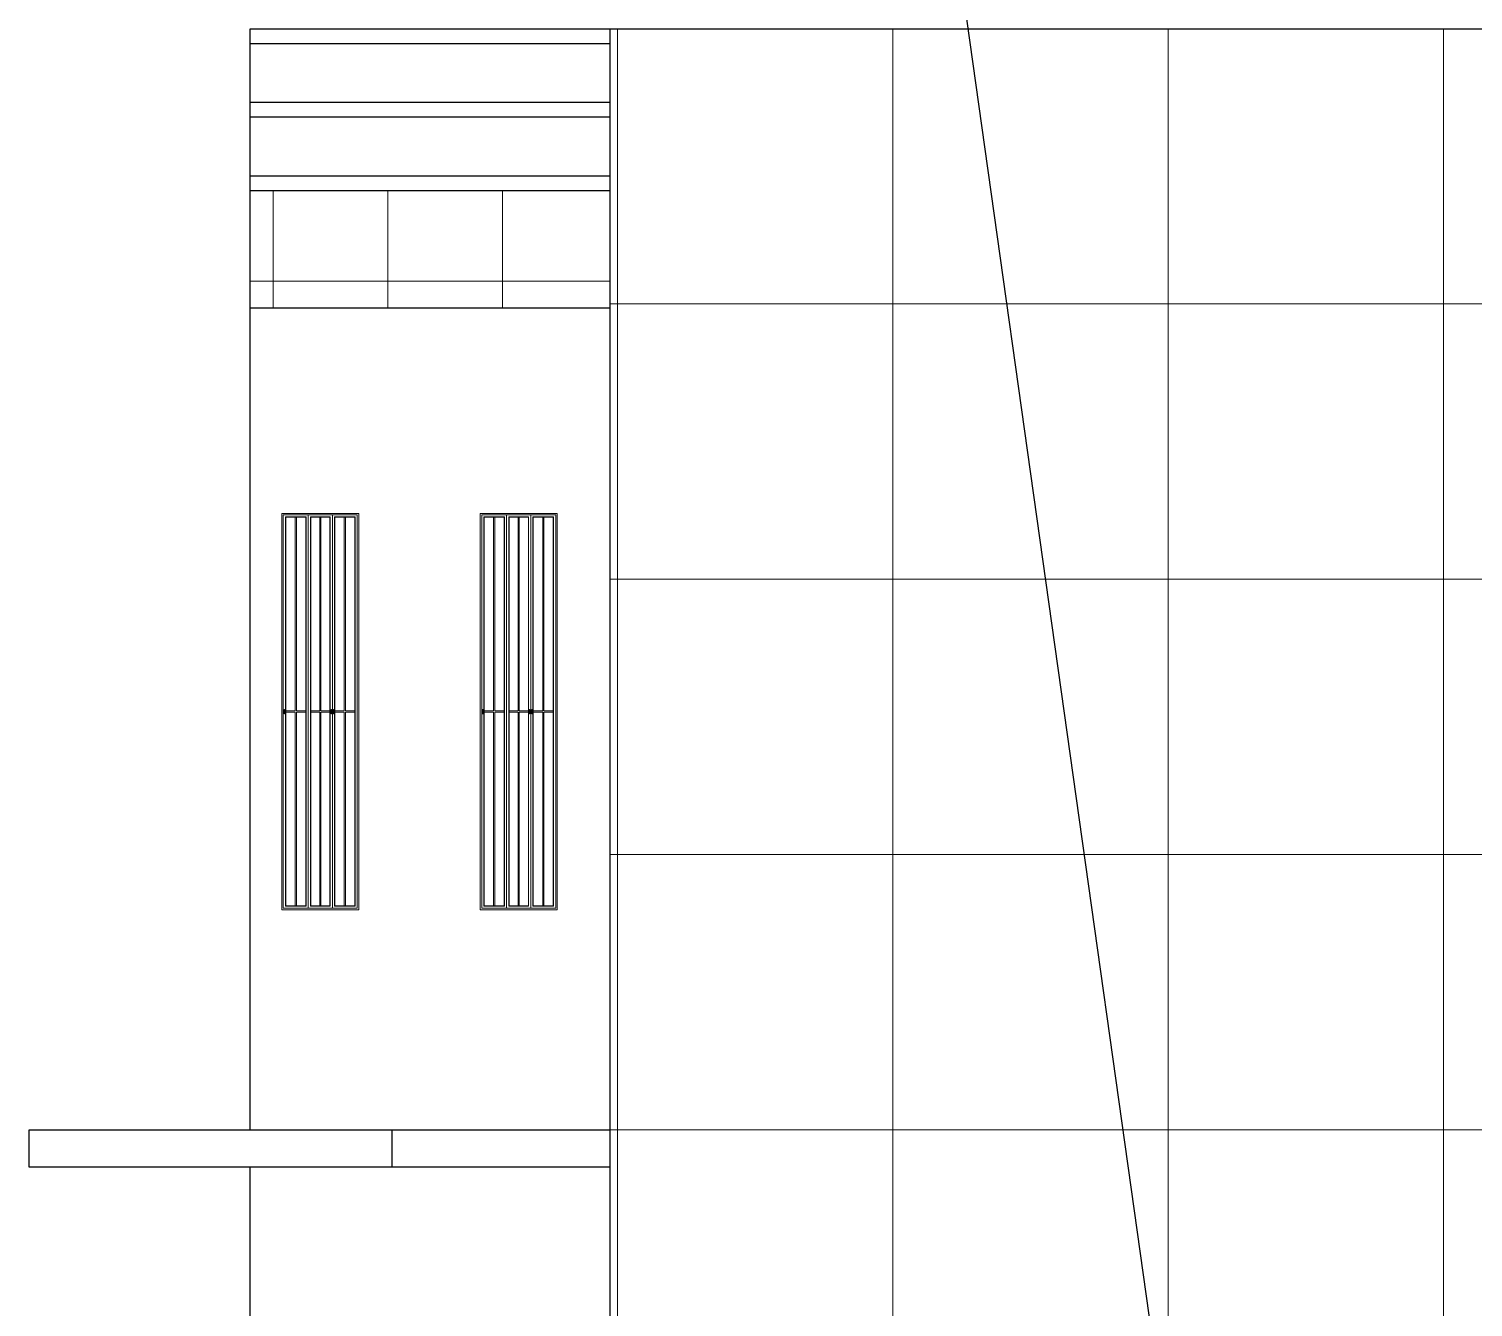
# Model space of a CAD drawing. Header units: inches. Extents: x -5000150 to -4996975, y -3262045 to -3259800.
# Drawn here: x -4998439.2 to -4998242.5, y -3260938 to -3260763.9 of the extents above; entities that cross this region are included whole.
import ezdxf

# ---------------------------------------------------------------- set-up
doc = ezdxf.new("R2010")
doc.units = ezdxf.units.IN
doc.header["$LTSCALE"] = 2
doc.header["$MEASUREMENT"] = 0
doc.linetypes.add('ACAD_ISO02W100', pattern=[15, 12, -3])
doc.layers.get('0').update_dxf_attribs({"linetype": 'CONTINUOUS'})
doc.layers.add('HATCH', color=60, linetype='ACAD_ISO02W100', lineweight=13)
doc.layers.add('window', color=4, linetype='CONTINUOUS', lineweight=13)

msp = doc.modelspace()

# ---------------------------------------------------------------- hatches: boundary and pattern name
at = {"layer": 'HATCH', "transparency": 33554661}
h = msp.add_hatch(dxfattribs=at)
h.set_pattern_fill('ANSI37', color=256, scale=300, angle=45)
h.set_pattern_definition([(90, (6203.46, 1998.61), (-37.5, 0), []), (180, (6203.46, 1998.61), (-4e-15, -37.5), [])])
h.paths.add_polyline_path([(-4998360.01, -3261137.91), (-4998075.77, -3261137.91), (-4998075.77, -3260806.91), (-4998045.77, -3260806.91), (-4998045.77, -3260801.91), (-4998075.77, -3260801.91), (-4998075.77, -3260763.91), (-4998360.01, -3260763.91), (-4998360.01, -3260801.91)])
h = msp.add_hatch(dxfattribs=at)
h.set_pattern_fill('ANSI37', color=256, scale=125, angle=45)
h.set_pattern_definition([(90, (6203.46, 1998.609), (-15.625, 0), []), (180, (6203.46, 1998.609), (-9e-16, -15.625), [])])
h.paths.add_polyline_path([(-4998409.02, -3260785.91), (-4998409.02, -3260801.91), (-4998360.01, -3260801.91), (-4998360.01, -3260785.91)])

# ---------------------------------------------------------------- linework, layer by layer
at = {"ltscale": 0.5}
for p, q in [((-4998409.02, -3260763.91), (-4998075.77, -3260763.91)), ((-4998409.02, -3260801.91), (-4998409.02, -3260763.91)), ((-4998360.01, -3260801.91), (-4998360.01, -3260763.91)), ((-4998409.02, -3260765.91), (-4998360.01, -3260765.91)), ((-4998409.02, -3260773.91), (-4998360.01, -3260773.91)), ((-4998409.02, -3260775.91), (-4998360.01, -3260775.91)), ((-4998409.02, -3260783.91), (-4998360.01, -3260783.91)), ((-4998409.02, -3260785.91), (-4998360.01, -3260785.91)), ((-4998409.02, -3260913.91), (-4998409.02, -3260801.91)), ((-4998409.02, -3260801.91), (-4998360.01, -3260801.91)), ((-4998360.01, -3261137.91), (-4998360.01, -3260801.91)), ((-4998360.01, -3260913.91), (-4998439.18, -3260913.91)), ((-4998439.18, -3260913.91), (-4998439.18, -3260918.91)), ((-4998389.72, -3260918.91), (-4998389.72, -3260913.91)), ((-4998439.18, -3260918.91), (-4998360.01, -3260918.91)), ((-4998409.02, -3261025.91), (-4998409.02, -3260918.91))]:
    msp.add_line(p, q, dxfattribs=at)
msp.add_xline((-4998403.3, -3260110.56), (-0.1395005, 0.990222), dxfattribs=at)
at = {"layer": 'window'}
for p, q in [((-4998404.75, -3260883.91), (-4998404.75, -3260829.91)), ((-4998394.22, -3260829.91), (-4998404.75, -3260829.91)), ((-4998404.53, -3260883.65), (-4998404.53, -3260830.11)), ((-4998394.45, -3260830.11), (-4998404.53, -3260830.11)), ((-4998401.13, -3260830.11), (-4998401.13, -3260883.65)), ((-4998397.84, -3260830.11), (-4998397.84, -3260883.65)), ((-4998394.45, -3260830.11), (-4998394.45, -3260883.65)), ((-4998394.22, -3260883.91), (-4998394.22, -3260829.91)), ((-4998377.73, -3260883.91), (-4998377.73, -3260829.91)), ((-4998367.21, -3260829.91), (-4998377.73, -3260829.91)), ((-4998377.51, -3260883.65), (-4998377.51, -3260830.11)), ((-4998367.43, -3260830.11), (-4998377.51, -3260830.11)), ((-4998374.11, -3260830.11), (-4998374.11, -3260883.65)), ((-4998370.83, -3260830.11), (-4998370.83, -3260883.65)), ((-4998367.43, -3260830.11), (-4998367.43, -3260883.65)), ((-4998367.21, -3260883.91), (-4998367.21, -3260829.91)), ((-4998404.24, -3260883.39), (-4998404.24, -3260830.38)), ((-4998404.24, -3260830.38), (-4998401.42, -3260830.38)), ((-4998404.2, -3260830.41), (-4998404.24, -3260830.38)), ((-4998404.2, -3260883.35), (-4998404.2, -3260830.41)), ((-4998401.45, -3260830.41), (-4998404.2, -3260830.41)), ((-4998402.9, -3260830.41), (-4998402.9, -3260856.81)), ((-4998402.75, -3260830.41), (-4998402.75, -3260856.81)), ((-4998401.45, -3260830.41), (-4998401.42, -3260830.38)), ((-4998401.45, -3260830.41), (-4998401.45, -3260883.35)), ((-4998401.42, -3260830.38), (-4998401.42, -3260883.39)), ((-4998398.13, -3260830.38), (-4998400.84, -3260830.38)), ((-4998400.84, -3260830.38), (-4998400.84, -3260883.39)), ((-4998400.8, -3260830.41), (-4998400.84, -3260830.38)), ((-4998400.8, -3260830.41), (-4998400.8, -3260883.35)), ((-4998400.8, -3260830.41), (-4998398.17, -3260830.41)), ((-4998399.56, -3260830.41), (-4998399.56, -3260856.81)), ((-4998399.41, -3260830.41), (-4998399.41, -3260856.81)), ((-4998398.17, -3260830.41), (-4998398.13, -3260830.38)), ((-4998398.17, -3260883.35), (-4998398.17, -3260830.41)), ((-4998398.13, -3260883.39), (-4998398.13, -3260830.38)), ((-4998397.55, -3260883.39), (-4998397.55, -3260830.38)), ((-4998397.55, -3260830.38), (-4998394.74, -3260830.38)), ((-4998397.52, -3260830.41), (-4998397.55, -3260830.38)), ((-4998397.52, -3260883.35), (-4998397.52, -3260830.41)), ((-4998394.77, -3260830.41), (-4998397.52, -3260830.41)), ((-4998396.22, -3260830.41), (-4998396.22, -3260856.81)), ((-4998396.07, -3260830.41), (-4998396.07, -3260856.81)), ((-4998394.77, -3260830.41), (-4998394.74, -3260830.38)), ((-4998394.77, -3260830.41), (-4998394.77, -3260883.35)), ((-4998394.74, -3260830.38), (-4998394.74, -3260883.39)), ((-4998377.22, -3260883.39), (-4998377.22, -3260830.38)), ((-4998377.22, -3260830.38), (-4998374.4, -3260830.38)), ((-4998377.18, -3260830.41), (-4998377.22, -3260830.38)), ((-4998377.18, -3260883.35), (-4998377.18, -3260830.41)), ((-4998374.44, -3260830.41), (-4998377.18, -3260830.41)), ((-4998375.88, -3260830.41), (-4998375.88, -3260856.81)), ((-4998375.74, -3260830.41), (-4998375.74, -3260856.81)), ((-4998374.44, -3260830.41), (-4998374.4, -3260830.38)), ((-4998374.44, -3260830.41), (-4998374.44, -3260883.35)), ((-4998374.4, -3260830.38), (-4998374.4, -3260883.39)), ((-4998371.12, -3260830.38), (-4998373.82, -3260830.38)), ((-4998373.82, -3260830.38), (-4998373.82, -3260883.39)), ((-4998373.78, -3260830.41), (-4998373.82, -3260830.38)), ((-4998373.78, -3260830.41), (-4998373.78, -3260883.35)), ((-4998373.78, -3260830.41), (-4998371.15, -3260830.41)), ((-4998372.54, -3260830.41), (-4998372.54, -3260856.81)), ((-4998372.4, -3260830.41), (-4998372.4, -3260856.81)), ((-4998371.15, -3260830.41), (-4998371.12, -3260830.38)), ((-4998371.15, -3260883.35), (-4998371.15, -3260830.41)), ((-4998371.12, -3260883.39), (-4998371.12, -3260830.38)), ((-4998370.54, -3260883.39), (-4998370.54, -3260830.38)), ((-4998370.54, -3260830.38), (-4998367.72, -3260830.38)), ((-4998370.5, -3260830.41), (-4998370.54, -3260830.38)), ((-4998370.5, -3260883.35), (-4998370.5, -3260830.41)), ((-4998367.76, -3260830.41), (-4998370.5, -3260830.41)), ((-4998369.2, -3260830.41), (-4998369.2, -3260856.81)), ((-4998369.06, -3260830.41), (-4998369.06, -3260856.81)), ((-4998367.76, -3260830.41), (-4998367.72, -3260830.38)), ((-4998367.76, -3260830.41), (-4998367.76, -3260883.35)), ((-4998367.72, -3260830.38), (-4998367.72, -3260883.39)), ((-4998404.42, -3260856.64), (-4998404.41, -3260856.63)), ((-4998404.42, -3260856.64), (-4998404.42, -3260856.64)), ((-4998404.42, -3260856.65), (-4998404.42, -3260856.64)), ((-4998404.42, -3260856.65), (-4998404.42, -3260856.64)), ((-4998404.42, -3260857.15), (-4998404.42, -3260856.65)), ((-4998404.42, -3260857.16), (-4998404.42, -3260857.15)), ((-4998404.42, -3260857.16), (-4998404.41, -3260857.17)), ((-4998404.42, -3260857.16), (-4998404.42, -3260857.16)), ((-4998404.4, -3260856.62), (-4998404.41, -3260856.63)), ((-4998404.41, -3260856.63), (-4998404.41, -3260856.63)), ((-4998404.41, -3260856.63), (-4998404.41, -3260856.63)), ((-4998404.4, -3260856.75), (-4998404.41, -3260856.76)), ((-4998404.41, -3260856.76), (-4998404.41, -3260857.01)), ((-4998404.4, -3260857.01), (-4998404.41, -3260857.01)), ((-4998404.41, -3260857.17), (-4998404.41, -3260857.17)), ((-4998404.4, -3260857.18), (-4998404.41, -3260857.17)), ((-4998404.41, -3260857.17), (-4998404.41, -3260857.17)), ((-4998404.39, -3260856.62), (-4998404.4, -3260856.62)), ((-4998404.4, -3260856.62), (-4998404.4, -3260856.62)), ((-4998404.4, -3260856.74), (-4998404.4, -3260856.75)), ((-4998404.4, -3260856.74), (-4998404.4, -3260856.74)), ((-4998404.39, -3260856.74), (-4998404.4, -3260856.74)), ((-4998404.4, -3260856.75), (-4998404.4, -3260856.75)), ((-4998404.4, -3260856.75), (-4998404.4, -3260856.75)), ((-4998404.4, -3260857.02), (-4998404.4, -3260857.01)), ((-4998404.4, -3260857.01), (-4998404.4, -3260857.01)), ((-4998404.39, -3260857.03), (-4998404.4, -3260857.02)), ((-4998404.4, -3260857.02), (-4998404.4, -3260857.02)), ((-4998404.4, -3260857.02), (-4998404.4, -3260857.02)), ((-4998404.4, -3260857.18), (-4998404.4, -3260857.18)), ((-4998404.4, -3260857.18), (-4998404.39, -3260857.18)), ((-4998404.38, -3260856.62), (-4998404.39, -3260856.62)), ((-4998404.39, -3260856.73), (-4998404.39, -3260856.74)), ((-4998404.38, -3260856.73), (-4998404.39, -3260856.73)), ((-4998404.39, -3260856.74), (-4998404.39, -3260856.74)), ((-4998404.38, -3260857.03), (-4998404.39, -3260857.03)), ((-4998404.39, -3260857.03), (-4998404.39, -3260857.03)), ((-4998404.39, -3260857.03), (-4998404.39, -3260857.03)), ((-4998404.38, -3260857.18), (-4998404.39, -3260857.18)), ((-4998404.38, -3260856.62), (-4998404.38, -3260856.62)), ((-4998404.37, -3260856.62), (-4998404.38, -3260856.62)), ((-4998404.38, -3260856.73), (-4998404.38, -3260856.73)), ((-4998404.37, -3260856.73), (-4998404.38, -3260856.73)), ((-4998404.37, -3260857.03), (-4998404.38, -3260857.03)), ((-4998404.38, -3260857.03), (-4998404.38, -3260857.03)), ((-4998404.38, -3260857.18), (-4998404.38, -3260857.18)), ((-4998404.38, -3260857.18), (-4998404.37, -3260857.18)), ((-4998404.37, -3260856.62), (-4998404.37, -3260856.62)), ((-4998404.37, -3260856.62), (-4998404.36, -3260856.62)), ((-4998404.37, -3260856.73), (-4998404.37, -3260856.73)), ((-4998404.37, -3260856.74), (-4998404.37, -3260856.73)), ((-4998404.36, -3260856.74), (-4998404.37, -3260856.74)), ((-4998404.36, -3260857.03), (-4998404.37, -3260857.03)), ((-4998404.37, -3260857.03), (-4998404.37, -3260857.03)), ((-4998404.37, -3260857.03), (-4998404.37, -3260857.03)), ((-4998404.36, -3260857.18), (-4998404.37, -3260857.18)), ((-4998404.37, -3260857.18), (-4998404.37, -3260857.18)), ((-4998404.36, -3260856.62), (-4998404.35, -3260856.62)), ((-4998404.36, -3260856.74), (-4998404.36, -3260856.74)), ((-4998404.36, -3260856.74), (-4998404.36, -3260856.74)), ((-4998404.35, -3260856.75), (-4998404.36, -3260856.74)), ((-4998404.35, -3260857.02), (-4998404.36, -3260857.02)), ((-4998404.36, -3260857.02), (-4998404.36, -3260857.02)), ((-4998404.36, -3260857.02), (-4998404.36, -3260857.03)), ((-4998404.35, -3260857.18), (-4998404.36, -3260857.18)), ((-4998404.35, -3260856.62), (-4998404.35, -3260856.63)), ((-4998404.35, -3260856.63), (-4998404.35, -3260856.63)), ((-4998404.34, -3260856.63), (-4998404.35, -3260856.63)), ((-4998404.35, -3260856.75), (-4998404.35, -3260856.75)), ((-4998404.35, -3260856.75), (-4998404.35, -3260856.75)), ((-4998404.35, -3260856.76), (-4998404.35, -3260856.75)), ((-4998404.35, -3260857.01), (-4998404.35, -3260856.76)), ((-4998404.35, -3260857.01), (-4998404.35, -3260857.01)), ((-4998404.35, -3260857.01), (-4998404.35, -3260857.01)), ((-4998404.35, -3260857.01), (-4998404.35, -3260857.02)), ((-4998404.35, -3260857.17), (-4998404.34, -3260857.17)), ((-4998404.35, -3260857.17), (-4998404.35, -3260857.17)), ((-4998404.35, -3260857.18), (-4998404.35, -3260857.17)), ((-4998404.34, -3260856.64), (-4998404.34, -3260856.63)), ((-4998404.34, -3260856.64), (-4998404.34, -3260856.65)), ((-4998404.34, -3260856.64), (-4998404.34, -3260856.64)), ((-4998404.34, -3260856.65), (-4998404.34, -3260857.15)), ((-4998404.34, -3260857.16), (-4998404.34, -3260857.15)), ((-4998404.34, -3260857.15), (-4998404.34, -3260857.16)), ((-4998404.34, -3260857.16), (-4998404.34, -3260857.16)), ((-4998404.34, -3260857.16), (-4998404.34, -3260857.17)), ((-4998404.2, -3260856.81), (-4998402.9, -3260856.81)), ((-4998404.2, -3260856.95), (-4998402.9, -3260856.95)), ((-4998402.9, -3260856.95), (-4998402.9, -3260883.35)), ((-4998402.75, -3260856.81), (-4998401.45, -3260856.81)), ((-4998402.75, -3260856.95), (-4998401.45, -3260856.95)), ((-4998402.75, -3260856.95), (-4998402.75, -3260883.35)), ((-4998399.56, -3260856.81), (-4998400.8, -3260856.81)), ((-4998399.56, -3260856.95), (-4998400.8, -3260856.95)), ((-4998399.56, -3260856.95), (-4998399.56, -3260883.35)), ((-4998398.17, -3260856.81), (-4998399.41, -3260856.81)), ((-4998399.41, -3260856.95), (-4998399.41, -3260883.35)), ((-4998398.17, -3260856.95), (-4998399.41, -3260856.95)), ((-4998398.03, -3260856.63), (-4998398.03, -3260856.64)), ((-4998398.02, -3260856.63), (-4998398.03, -3260856.63)), ((-4998398.03, -3260856.64), (-4998398.03, -3260856.65)), ((-4998398.03, -3260856.64), (-4998398.03, -3260856.64)), ((-4998398.03, -3260856.65), (-4998398.03, -3260857.15)), ((-4998398.03, -3260857.16), (-4998398.03, -3260857.15)), ((-4998398.03, -3260857.15), (-4998398.03, -3260857.16)), ((-4998398.03, -3260857.16), (-4998398.03, -3260857.16)), ((-4998398.03, -3260857.16), (-4998398.03, -3260857.17)), ((-4998398.03, -3260857.17), (-4998398.02, -3260857.17)), ((-4998398.01, -3260856.62), (-4998398.02, -3260856.63)), ((-4998398.02, -3260856.63), (-4998398.02, -3260856.63)), ((-4998398.02, -3260856.75), (-4998398.01, -3260856.75)), ((-4998398.02, -3260856.75), (-4998398.02, -3260856.75)), ((-4998398.02, -3260856.76), (-4998398.02, -3260856.75)), ((-4998398.02, -3260856.79), (-4998398.02, -3260856.76)), ((-4998398.02, -3260856.79), (-4998398.01, -3260856.78)), ((-4998398.02, -3260856.79), (-4998398.02, -3260856.79)), ((-4998398.02, -3260856.79), (-4998398.02, -3260856.79)), ((-4998398.02, -3260857.01), (-4998398.02, -3260856.79)), ((-4998398.02, -3260857.01), (-4998398.02, -3260857.01)), ((-4998398.02, -3260857.01), (-4998398.02, -3260857.01)), ((-4998398.02, -3260857.01), (-4998398.01, -3260857.02)), ((-4998398.02, -3260857.17), (-4998398.02, -3260857.17)), ((-4998398.02, -3260857.17), (-4998398.01, -3260857.18)), ((-4998398, -3260856.62), (-4998398.01, -3260856.62)), ((-4998398.01, -3260856.62), (-4998398.01, -3260856.62)), ((-4998398.01, -3260856.74), (-4998398, -3260856.74)), ((-4998398.01, -3260856.74), (-4998398.01, -3260856.74)), ((-4998398.01, -3260856.74), (-4998398.01, -3260856.74)), ((-4998398.01, -3260856.75), (-4998398.01, -3260856.74)), ((-4998398.01, -3260856.77), (-4998398, -3260856.77)), ((-4998398.01, -3260856.78), (-4998398.01, -3260856.77)), ((-4998398.01, -3260856.78), (-4998398.01, -3260856.78)), ((-4998398.01, -3260856.78), (-4998398.01, -3260856.78)), ((-4998398.01, -3260857.02), (-4998398.01, -3260857.02)), ((-4998398.01, -3260857.02), (-4998398.01, -3260857.02)), ((-4998398.01, -3260857.02), (-4998398.01, -3260857.03)), ((-4998398.01, -3260857.03), (-4998398, -3260857.03)), ((-4998398.01, -3260857.18), (-4998398.01, -3260857.18)), ((-4998398.01, -3260857.18), (-4998398, -3260857.18)), ((-4998398, -3260856.62), (-4998398, -3260856.62)), ((-4998397.99, -3260856.62), (-4998398, -3260856.62)), ((-4998398, -3260856.73), (-4998397.99, -3260856.73)), ((-4998398, -3260856.73), (-4998398, -3260856.73)), ((-4998398, -3260856.74), (-4998398, -3260856.73)), ((-4998398, -3260856.77), (-4998397.99, -3260856.77)), ((-4998398, -3260856.77), (-4998398, -3260856.77)), ((-4998398, -3260856.77), (-4998398, -3260856.77)), ((-4998398, -3260857.03), (-4998398, -3260857.03)), ((-4998398, -3260857.03), (-4998398, -3260857.03)), ((-4998398, -3260857.03), (-4998397.99, -3260857.03)), ((-4998398, -3260857.18), (-4998397.99, -3260857.18)), ((-4998398, -3260857.18), (-4998398, -3260857.18)), ((-4998397.98, -3260856.62), (-4998397.99, -3260856.62)), ((-4998397.99, -3260856.73), (-4998397.98, -3260856.73)), ((-4998397.99, -3260856.73), (-4998397.99, -3260856.73)), ((-4998397.99, -3260856.77), (-4998397.99, -3260856.77)), ((-4998397.99, -3260856.77), (-4998397.98, -3260856.77)), ((-4998397.99, -3260857.03), (-4998397.99, -3260857.03)), ((-4998397.99, -3260857.03), (-4998397.98, -3260857.03)), ((-4998397.99, -3260857.18), (-4998397.98, -3260857.18)), ((-4998397.98, -3260856.62), (-4998397.98, -3260856.62)), ((-4998397.97, -3260856.62), (-4998397.98, -3260856.62)), ((-4998397.98, -3260856.73), (-4998397.98, -3260856.74)), ((-4998397.98, -3260856.74), (-4998397.97, -3260856.74)), ((-4998397.98, -3260856.74), (-4998397.98, -3260856.74)), ((-4998397.98, -3260856.77), (-4998397.98, -3260856.77)), ((-4998397.98, -3260856.77), (-4998397.97, -3260856.78)), ((-4998397.98, -3260856.77), (-4998397.98, -3260856.77)), ((-4998397.98, -3260857.03), (-4998397.97, -3260857.02)), ((-4998397.98, -3260857.03), (-4998397.98, -3260857.03)), ((-4998397.98, -3260857.03), (-4998397.98, -3260857.03)), ((-4998397.98, -3260857.18), (-4998397.98, -3260857.18)), ((-4998397.98, -3260857.18), (-4998397.97, -3260857.18)), ((-4998397.97, -3260856.62), (-4998397.97, -3260856.62)), ((-4998397.96, -3260856.63), (-4998397.97, -3260856.62)), ((-4998397.97, -3260856.74), (-4998397.97, -3260856.75)), ((-4998397.97, -3260856.74), (-4998397.97, -3260856.74)), ((-4998397.97, -3260856.75), (-4998397.96, -3260856.75)), ((-4998397.97, -3260856.75), (-4998397.97, -3260856.75)), ((-4998397.97, -3260856.78), (-4998397.97, -3260856.79)), ((-4998397.97, -3260856.78), (-4998397.97, -3260856.78)), ((-4998397.97, -3260856.78), (-4998397.97, -3260856.78)), ((-4998397.97, -3260856.79), (-4998397.96, -3260856.79)), ((-4998397.97, -3260857.02), (-4998397.97, -3260857.01)), ((-4998397.97, -3260857.01), (-4998397.96, -3260857.01)), ((-4998397.97, -3260857.02), (-4998397.97, -3260857.02)), ((-4998397.97, -3260857.02), (-4998397.97, -3260857.02)), ((-4998397.97, -3260857.18), (-4998397.96, -3260857.17)), ((-4998397.97, -3260857.18), (-4998397.97, -3260857.18)), ((-4998397.95, -3260856.64), (-4998397.96, -3260856.63)), ((-4998397.96, -3260856.63), (-4998397.96, -3260856.63)), ((-4998397.96, -3260856.63), (-4998397.96, -3260856.63)), ((-4998397.96, -3260856.75), (-4998397.96, -3260856.76)), ((-4998397.96, -3260857.01), (-4998397.96, -3260856.76)), ((-4998397.96, -3260856.79), (-4998397.96, -3260856.79)), ((-4998397.96, -3260857.01), (-4998397.96, -3260857.01)), ((-4998397.96, -3260857.17), (-4998397.95, -3260857.16)), ((-4998397.96, -3260857.17), (-4998397.96, -3260857.17)), ((-4998397.96, -3260857.17), (-4998397.96, -3260857.17)), ((-4998397.95, -3260856.64), (-4998397.95, -3260856.64)), ((-4998397.95, -3260856.65), (-4998397.95, -3260856.64)), ((-4998397.95, -3260856.65), (-4998397.95, -3260856.64)), ((-4998397.95, -3260857.15), (-4998397.95, -3260856.65)), ((-4998397.95, -3260857.16), (-4998397.95, -3260857.15)), ((-4998397.95, -3260857.16), (-4998397.95, -3260857.16)), ((-4998397.74, -3260856.64), (-4998397.73, -3260856.64)), ((-4998397.74, -3260856.65), (-4998397.74, -3260856.64)), ((-4998397.74, -3260856.65), (-4998397.73, -3260856.64)), ((-4998397.74, -3260857.15), (-4998397.74, -3260856.65)), ((-4998397.74, -3260857.16), (-4998397.74, -3260857.15)), ((-4998397.73, -3260857.16), (-4998397.74, -3260857.16)), ((-4998397.73, -3260856.64), (-4998397.73, -3260856.63)), ((-4998397.72, -3260856.63), (-4998397.73, -3260856.63)), ((-4998397.73, -3260856.63), (-4998397.73, -3260856.63)), ((-4998397.73, -3260857.16), (-4998397.73, -3260857.17)), ((-4998397.73, -3260857.17), (-4998397.73, -3260857.17)), ((-4998397.73, -3260857.17), (-4998397.72, -3260857.17)), ((-4998397.72, -3260856.62), (-4998397.71, -3260856.62)), ((-4998397.72, -3260856.62), (-4998397.72, -3260856.63)), ((-4998397.72, -3260856.74), (-4998397.72, -3260856.75)), ((-4998397.72, -3260856.74), (-4998397.72, -3260856.74)), ((-4998397.71, -3260856.74), (-4998397.72, -3260856.74)), ((-4998397.72, -3260856.75), (-4998397.72, -3260856.76)), ((-4998397.72, -3260856.75), (-4998397.72, -3260856.75)), ((-4998397.72, -3260856.75), (-4998397.72, -3260856.75)), ((-4998397.72, -3260856.76), (-4998397.72, -3260857.01)), ((-4998397.72, -3260857.02), (-4998397.72, -3260857.01)), ((-4998397.72, -3260857.01), (-4998397.72, -3260857.01)), ((-4998397.72, -3260857.01), (-4998397.72, -3260857.01)), ((-4998397.71, -3260857.03), (-4998397.72, -3260857.02)), ((-4998397.72, -3260857.02), (-4998397.72, -3260857.02)), ((-4998397.72, -3260857.02), (-4998397.72, -3260857.02)), ((-4998397.72, -3260857.18), (-4998397.72, -3260857.17)), ((-4998397.71, -3260857.18), (-4998397.72, -3260857.18)), ((-4998397.7, -3260856.62), (-4998397.71, -3260856.62)), ((-4998397.71, -3260856.62), (-4998397.71, -3260856.62)), ((-4998397.7, -3260856.73), (-4998397.71, -3260856.74)), ((-4998397.71, -3260856.74), (-4998397.71, -3260856.74)), ((-4998397.7, -3260857.03), (-4998397.71, -3260857.03)), ((-4998397.71, -3260857.03), (-4998397.71, -3260857.03)), ((-4998397.7, -3260857.18), (-4998397.71, -3260857.18)), ((-4998397.71, -3260857.18), (-4998397.71, -3260857.18)), ((-4998397.7, -3260856.62), (-4998397.7, -3260856.62)), ((-4998397.69, -3260856.62), (-4998397.7, -3260856.62)), ((-4998397.7, -3260856.73), (-4998397.7, -3260856.73)), ((-4998397.7, -3260856.73), (-4998397.7, -3260856.73)), ((-4998397.69, -3260856.73), (-4998397.7, -3260856.73)), ((-4998397.69, -3260857.03), (-4998397.7, -3260857.03)), ((-4998397.7, -3260857.03), (-4998397.7, -3260857.03)), ((-4998397.7, -3260857.03), (-4998397.7, -3260857.03)), ((-4998397.7, -3260857.18), (-4998397.7, -3260857.18)), ((-4998397.7, -3260857.18), (-4998397.69, -3260857.18)), ((-4998397.69, -3260856.62), (-4998397.68, -3260856.62)), ((-4998397.69, -3260856.73), (-4998397.69, -3260856.73)), ((-4998397.68, -3260856.74), (-4998397.69, -3260856.73)), ((-4998397.68, -3260857.03), (-4998397.69, -3260857.03)), ((-4998397.69, -3260857.03), (-4998397.69, -3260857.03)), ((-4998397.69, -3260857.18), (-4998397.68, -3260857.18)), ((-4998397.68, -3260856.62), (-4998397.68, -3260856.62)), ((-4998397.68, -3260856.62), (-4998397.67, -3260856.62)), ((-4998397.68, -3260856.74), (-4998397.68, -3260856.74)), ((-4998397.68, -3260856.74), (-4998397.68, -3260856.74)), ((-4998397.68, -3260856.74), (-4998397.68, -3260856.74)), ((-4998397.67, -3260856.75), (-4998397.68, -3260856.74)), ((-4998397.67, -3260857.02), (-4998397.68, -3260857.02)), ((-4998397.68, -3260857.02), (-4998397.68, -3260857.02)), ((-4998397.68, -3260857.02), (-4998397.68, -3260857.03)), ((-4998397.68, -3260857.03), (-4998397.68, -3260857.03)), ((-4998397.67, -3260857.18), (-4998397.68, -3260857.18)), ((-4998397.68, -3260857.18), (-4998397.68, -3260857.18)), ((-4998397.67, -3260856.62), (-4998397.67, -3260856.63)), ((-4998397.67, -3260856.63), (-4998397.66, -3260856.63)), ((-4998397.67, -3260856.75), (-4998397.67, -3260856.75)), ((-4998397.67, -3260856.75), (-4998397.67, -3260856.75)), ((-4998397.67, -3260856.76), (-4998397.67, -3260856.75)), ((-4998397.67, -3260857.01), (-4998397.67, -3260856.76)), ((-4998397.67, -3260857.01), (-4998397.67, -3260857.01)), ((-4998397.67, -3260857.01), (-4998397.67, -3260857.01)), ((-4998397.67, -3260857.01), (-4998397.67, -3260857.02)), ((-4998397.67, -3260857.17), (-4998397.66, -3260857.17)), ((-4998397.67, -3260857.18), (-4998397.67, -3260857.17)), ((-4998397.66, -3260856.64), (-4998397.66, -3260856.63)), ((-4998397.66, -3260856.63), (-4998397.66, -3260856.63)), ((-4998397.66, -3260856.64), (-4998397.66, -3260856.65)), ((-4998397.66, -3260856.64), (-4998397.66, -3260856.64)), ((-4998397.66, -3260856.65), (-4998397.66, -3260857.15)), ((-4998397.66, -3260857.16), (-4998397.66, -3260857.15)), ((-4998397.66, -3260857.15), (-4998397.66, -3260857.16)), ((-4998397.66, -3260857.16), (-4998397.66, -3260857.16)), ((-4998397.66, -3260857.16), (-4998397.66, -3260857.17)), ((-4998397.66, -3260857.17), (-4998397.66, -3260857.17)), ((-4998397.52, -3260856.81), (-4998396.22, -3260856.81)), ((-4998397.52, -3260856.95), (-4998396.22, -3260856.95)), ((-4998396.22, -3260856.95), (-4998396.22, -3260883.35)), ((-4998396.07, -3260856.81), (-4998394.77, -3260856.81)), ((-4998396.07, -3260856.95), (-4998394.77, -3260856.95)), ((-4998396.07, -3260856.95), (-4998396.07, -3260883.35)), ((-4998377.4, -3260856.64), (-4998377.4, -3260856.63)), ((-4998377.4, -3260856.63), (-4998377.39, -3260856.63)), ((-4998377.4, -3260856.64), (-4998377.4, -3260856.64)), ((-4998377.4, -3260856.65), (-4998377.4, -3260856.64)), ((-4998377.4, -3260856.65), (-4998377.4, -3260856.64)), ((-4998377.4, -3260857.15), (-4998377.4, -3260856.65)), ((-4998377.4, -3260857.16), (-4998377.4, -3260857.15)), ((-4998377.4, -3260857.16), (-4998377.4, -3260857.17)), ((-4998377.4, -3260857.16), (-4998377.4, -3260857.16)), ((-4998377.4, -3260857.17), (-4998377.39, -3260857.17)), ((-4998377.38, -3260856.62), (-4998377.39, -3260856.63)), ((-4998377.39, -3260856.63), (-4998377.39, -3260856.63)), ((-4998377.38, -3260856.74), (-4998377.39, -3260856.75)), ((-4998377.39, -3260856.75), (-4998377.39, -3260856.76)), ((-4998377.39, -3260856.75), (-4998377.39, -3260856.75)), ((-4998377.39, -3260856.75), (-4998377.39, -3260856.75)), ((-4998377.39, -3260856.76), (-4998377.39, -3260857.01)), ((-4998377.39, -3260857.02), (-4998377.39, -3260857.01)), ((-4998377.39, -3260857.01), (-4998377.39, -3260857.01)), ((-4998377.39, -3260857.01), (-4998377.39, -3260857.01)), ((-4998377.38, -3260857.02), (-4998377.39, -3260857.02)), ((-4998377.38, -3260857.18), (-4998377.39, -3260857.17)), ((-4998377.39, -3260857.17), (-4998377.39, -3260857.17)), ((-4998377.37, -3260856.62), (-4998377.38, -3260856.62)), ((-4998377.38, -3260856.62), (-4998377.38, -3260856.62)), ((-4998377.38, -3260856.74), (-4998377.38, -3260856.74)), ((-4998377.38, -3260856.74), (-4998377.38, -3260856.74)), ((-4998377.37, -3260856.74), (-4998377.38, -3260856.74)), ((-4998377.38, -3260857.03), (-4998377.38, -3260857.02)), ((-4998377.38, -3260857.02), (-4998377.38, -3260857.02)), ((-4998377.37, -3260857.03), (-4998377.38, -3260857.03)), ((-4998377.38, -3260857.18), (-4998377.38, -3260857.18)), ((-4998377.38, -3260857.18), (-4998377.37, -3260857.18)), ((-4998377.37, -3260856.62), (-4998377.37, -3260856.62)), ((-4998377.36, -3260856.62), (-4998377.37, -3260856.62)), ((-4998377.37, -3260856.73), (-4998377.37, -3260856.74)), ((-4998377.37, -3260856.73), (-4998377.37, -3260856.73)), ((-4998377.36, -3260856.73), (-4998377.37, -3260856.73)), ((-4998377.36, -3260857.03), (-4998377.37, -3260857.03)), ((-4998377.37, -3260857.03), (-4998377.37, -3260857.03)), ((-4998377.37, -3260857.03), (-4998377.37, -3260857.03)), ((-4998377.36, -3260857.18), (-4998377.37, -3260857.18)), ((-4998377.37, -3260857.18), (-4998377.37, -3260857.18)), ((-4998377.35, -3260856.62), (-4998377.36, -3260856.62)), ((-4998377.36, -3260856.73), (-4998377.36, -3260856.73)), ((-4998377.35, -3260856.73), (-4998377.36, -3260856.73)), ((-4998377.35, -3260857.03), (-4998377.36, -3260857.03)), ((-4998377.36, -3260857.03), (-4998377.36, -3260857.03)), ((-4998377.36, -3260857.18), (-4998377.35, -3260857.18)), ((-4998377.35, -3260856.62), (-4998377.35, -3260856.62)), ((-4998377.35, -3260856.62), (-4998377.34, -3260856.62)), ((-4998377.35, -3260856.74), (-4998377.35, -3260856.73)), ((-4998377.35, -3260856.74), (-4998377.35, -3260856.74)), ((-4998377.34, -3260856.74), (-4998377.35, -3260856.74)), ((-4998377.34, -3260857.02), (-4998377.35, -3260857.03)), ((-4998377.35, -3260857.03), (-4998377.35, -3260857.03)), ((-4998377.35, -3260857.03), (-4998377.35, -3260857.03)), ((-4998377.34, -3260857.18), (-4998377.35, -3260857.18)), ((-4998377.35, -3260857.18), (-4998377.35, -3260857.18)), ((-4998377.34, -3260856.62), (-4998377.34, -3260856.62)), ((-4998377.34, -3260856.62), (-4998377.33, -3260856.63)), ((-4998377.34, -3260856.74), (-4998377.34, -3260856.74)), ((-4998377.34, -3260856.75), (-4998377.34, -3260856.74)), ((-4998377.34, -3260856.75), (-4998377.34, -3260856.75)), ((-4998377.33, -3260856.75), (-4998377.34, -3260856.75)), ((-4998377.33, -3260857.01), (-4998377.34, -3260857.01)), ((-4998377.34, -3260857.01), (-4998377.34, -3260857.02)), ((-4998377.34, -3260857.02), (-4998377.34, -3260857.02)), ((-4998377.34, -3260857.02), (-4998377.34, -3260857.02)), ((-4998377.34, -3260857.18), (-4998377.33, -3260857.17)), ((-4998377.34, -3260857.18), (-4998377.34, -3260857.18)), ((-4998377.32, -3260856.64), (-4998377.33, -3260856.63)), ((-4998377.33, -3260856.63), (-4998377.33, -3260856.63)), ((-4998377.33, -3260856.63), (-4998377.33, -3260856.63)), ((-4998377.33, -3260856.76), (-4998377.33, -3260856.75)), ((-4998377.33, -3260857.01), (-4998377.33, -3260856.76)), ((-4998377.33, -3260857.01), (-4998377.33, -3260857.01)), ((-4998377.32, -3260857.16), (-4998377.33, -3260857.17)), ((-4998377.33, -3260857.17), (-4998377.33, -3260857.17)), ((-4998377.33, -3260857.17), (-4998377.33, -3260857.17)), ((-4998377.32, -3260856.64), (-4998377.32, -3260856.65)), ((-4998377.32, -3260856.64), (-4998377.32, -3260856.64)), ((-4998377.32, -3260856.65), (-4998377.32, -3260857.15)), ((-4998377.32, -3260857.16), (-4998377.32, -3260857.15)), ((-4998377.32, -3260857.15), (-4998377.32, -3260857.16)), ((-4998377.32, -3260857.16), (-4998377.32, -3260857.16)), ((-4998377.18, -3260856.81), (-4998375.88, -3260856.81)), ((-4998377.18, -3260856.95), (-4998375.88, -3260856.95)), ((-4998375.88, -3260856.95), (-4998375.88, -3260883.35)), ((-4998375.74, -3260856.81), (-4998374.44, -3260856.81)), ((-4998375.74, -3260856.95), (-4998374.44, -3260856.95)), ((-4998375.74, -3260856.95), (-4998375.74, -3260883.35)), ((-4998372.54, -3260856.81), (-4998373.78, -3260856.81)), ((-4998372.54, -3260856.95), (-4998373.78, -3260856.95)), ((-4998372.54, -3260856.95), (-4998372.54, -3260883.35)), ((-4998371.15, -3260856.81), (-4998372.4, -3260856.81)), ((-4998372.4, -3260856.95), (-4998372.4, -3260883.35)), ((-4998371.15, -3260856.95), (-4998372.4, -3260856.95)), ((-4998371, -3260856.63), (-4998371.01, -3260856.63)), ((-4998371.01, -3260856.63), (-4998371.01, -3260856.64)), ((-4998371.01, -3260856.63), (-4998371.01, -3260856.63)), ((-4998371.01, -3260856.64), (-4998371.01, -3260856.65)), ((-4998371.01, -3260856.64), (-4998371.01, -3260856.64)), ((-4998371.01, -3260856.65), (-4998371.01, -3260857.15)), ((-4998371.01, -3260857.16), (-4998371.01, -3260857.15)), ((-4998371.01, -3260857.15), (-4998371.01, -3260857.16)), ((-4998371.01, -3260857.16), (-4998371.01, -3260857.16)), ((-4998371.01, -3260857.16), (-4998371.01, -3260857.17)), ((-4998371.01, -3260857.17), (-4998371, -3260857.17)), ((-4998371.01, -3260857.17), (-4998371.01, -3260857.17)), ((-4998370.99, -3260856.62), (-4998371, -3260856.62)), ((-4998371, -3260856.62), (-4998371, -3260856.63)), ((-4998371, -3260856.74), (-4998370.99, -3260856.74)), ((-4998371, -3260856.75), (-4998371, -3260856.74)), ((-4998371, -3260856.75), (-4998371, -3260856.75)), ((-4998371, -3260856.75), (-4998371, -3260856.75)), ((-4998371, -3260856.76), (-4998371, -3260856.75)), ((-4998371, -3260856.79), (-4998371, -3260856.76)), ((-4998371, -3260856.78), (-4998370.99, -3260856.78)), ((-4998371, -3260856.79), (-4998371, -3260856.78)), ((-4998371, -3260856.78), (-4998371, -3260856.78)), ((-4998371, -3260856.79), (-4998371, -3260856.79)), ((-4998371, -3260856.79), (-4998371, -3260856.79)), ((-4998371, -3260857.01), (-4998371, -3260856.79)), ((-4998371, -3260857.01), (-4998371, -3260857.01)), ((-4998371, -3260857.01), (-4998371, -3260857.01)), ((-4998371, -3260857.01), (-4998371, -3260857.02)), ((-4998371, -3260857.02), (-4998371, -3260857.02)), ((-4998371, -3260857.02), (-4998370.99, -3260857.02)), ((-4998371, -3260857.17), (-4998371, -3260857.18)), ((-4998371, -3260857.18), (-4998370.99, -3260857.18)), ((-4998370.98, -3260856.62), (-4998370.99, -3260856.62)), ((-4998370.99, -3260856.62), (-4998370.99, -3260856.62)), ((-4998370.99, -3260856.74), (-4998370.98, -3260856.73)), ((-4998370.99, -3260856.74), (-4998370.99, -3260856.74)), ((-4998370.99, -3260856.74), (-4998370.99, -3260856.74)), ((-4998370.99, -3260856.77), (-4998370.98, -3260856.77)), ((-4998370.99, -3260856.77), (-4998370.99, -3260856.77)), ((-4998370.99, -3260856.78), (-4998370.99, -3260856.77)), ((-4998370.99, -3260857.02), (-4998370.99, -3260857.03)), ((-4998370.99, -3260857.03), (-4998370.99, -3260857.03)), ((-4998370.99, -3260857.03), (-4998370.98, -3260857.03)), ((-4998370.99, -3260857.18), (-4998370.99, -3260857.18)), ((-4998370.99, -3260857.18), (-4998370.98, -3260857.18)), ((-4998370.97, -3260856.62), (-4998370.98, -3260856.62)), ((-4998370.98, -3260856.73), (-4998370.97, -3260856.73)), ((-4998370.98, -3260856.73), (-4998370.98, -3260856.73)), ((-4998370.98, -3260856.77), (-4998370.97, -3260856.77)), ((-4998370.98, -3260856.77), (-4998370.98, -3260856.77)), ((-4998370.98, -3260857.03), (-4998370.98, -3260857.03)), ((-4998370.98, -3260857.03), (-4998370.97, -3260857.03)), ((-4998370.98, -3260857.18), (-4998370.97, -3260857.18)), ((-4998370.96, -3260856.62), (-4998370.97, -3260856.62)), ((-4998370.97, -3260856.62), (-4998370.97, -3260856.62)), ((-4998370.97, -3260856.73), (-4998370.96, -3260856.74)), ((-4998370.97, -3260856.73), (-4998370.97, -3260856.73)), ((-4998370.97, -3260856.73), (-4998370.97, -3260856.73)), ((-4998370.97, -3260856.77), (-4998370.96, -3260856.77)), ((-4998370.97, -3260856.77), (-4998370.97, -3260856.77)), ((-4998370.97, -3260856.77), (-4998370.97, -3260856.77)), ((-4998370.97, -3260857.03), (-4998370.97, -3260857.03)), ((-4998370.97, -3260857.03), (-4998370.97, -3260857.03)), ((-4998370.97, -3260857.03), (-4998370.96, -3260857.03)), ((-4998370.97, -3260857.18), (-4998370.97, -3260857.18)), ((-4998370.97, -3260857.18), (-4998370.96, -3260857.18)), ((-4998370.95, -3260856.62), (-4998370.96, -3260856.62)), ((-4998370.96, -3260856.62), (-4998370.96, -3260856.62)), ((-4998370.96, -3260856.74), (-4998370.95, -3260856.74)), ((-4998370.96, -3260856.74), (-4998370.96, -3260856.74)), ((-4998370.96, -3260856.77), (-4998370.95, -3260856.78)), ((-4998370.96, -3260856.77), (-4998370.96, -3260856.77)), ((-4998370.96, -3260857.03), (-4998370.95, -3260857.02)), ((-4998370.96, -3260857.03), (-4998370.96, -3260857.03)), ((-4998370.96, -3260857.18), (-4998370.95, -3260857.18)), ((-4998370.96, -3260857.18), (-4998370.96, -3260857.18)), ((-4998370.95, -3260856.63), (-4998370.95, -3260856.62)), ((-4998370.94, -3260856.63), (-4998370.95, -3260856.63)), ((-4998370.95, -3260856.74), (-4998370.95, -3260856.75)), ((-4998370.95, -3260856.74), (-4998370.95, -3260856.74)), ((-4998370.95, -3260856.75), (-4998370.95, -3260856.76)), ((-4998370.95, -3260856.75), (-4998370.95, -3260856.75)), ((-4998370.95, -3260856.75), (-4998370.95, -3260856.75)), ((-4998370.95, -3260857.01), (-4998370.95, -3260856.76)), ((-4998370.95, -3260856.78), (-4998370.95, -3260856.79)), ((-4998370.95, -3260856.78), (-4998370.95, -3260856.78)), ((-4998370.95, -3260856.78), (-4998370.95, -3260856.78)), ((-4998370.95, -3260856.79), (-4998370.95, -3260856.79)), ((-4998370.95, -3260856.79), (-4998370.95, -3260856.79)), ((-4998370.95, -3260857.02), (-4998370.95, -3260857.01)), ((-4998370.95, -3260857.01), (-4998370.95, -3260857.01)), ((-4998370.95, -3260857.01), (-4998370.95, -3260857.01)), ((-4998370.95, -3260857.02), (-4998370.95, -3260857.02)), ((-4998370.95, -3260857.02), (-4998370.95, -3260857.02)), ((-4998370.95, -3260857.18), (-4998370.95, -3260857.17)), ((-4998370.95, -3260857.17), (-4998370.94, -3260857.17)), ((-4998370.94, -3260856.64), (-4998370.94, -3260856.63)), ((-4998370.94, -3260856.63), (-4998370.94, -3260856.63)), ((-4998370.93, -3260856.64), (-4998370.94, -3260856.64)), ((-4998370.93, -3260856.65), (-4998370.94, -3260856.64)), ((-4998370.94, -3260857.17), (-4998370.94, -3260857.16)), ((-4998370.94, -3260857.16), (-4998370.93, -3260857.16)), ((-4998370.94, -3260857.17), (-4998370.94, -3260857.17)), ((-4998370.93, -3260856.65), (-4998370.93, -3260856.64)), ((-4998370.93, -3260857.15), (-4998370.93, -3260856.65)), ((-4998370.93, -3260857.16), (-4998370.93, -3260857.15)), ((-4998370.72, -3260856.64), (-4998370.72, -3260856.63)), ((-4998370.72, -3260856.63), (-4998370.71, -3260856.63)), ((-4998370.72, -3260856.64), (-4998370.72, -3260856.64)), ((-4998370.72, -3260856.65), (-4998370.72, -3260856.64)), ((-4998370.72, -3260856.65), (-4998370.72, -3260856.64)), ((-4998370.72, -3260857.15), (-4998370.72, -3260856.65)), ((-4998370.72, -3260857.16), (-4998370.72, -3260857.15)), ((-4998370.72, -3260857.16), (-4998370.72, -3260857.17)), ((-4998370.72, -3260857.16), (-4998370.72, -3260857.16)), ((-4998370.72, -3260857.17), (-4998370.71, -3260857.17)), ((-4998370.7, -3260856.62), (-4998370.71, -3260856.63)), ((-4998370.71, -3260856.63), (-4998370.71, -3260856.63)), ((-4998370.71, -3260856.75), (-4998370.71, -3260856.76)), ((-4998370.71, -3260856.75), (-4998370.71, -3260856.75)), ((-4998370.7, -3260856.75), (-4998370.71, -3260856.75)), ((-4998370.71, -3260856.76), (-4998370.71, -3260857.01)), ((-4998370.7, -3260857.02), (-4998370.71, -3260857.01)), ((-4998370.71, -3260857.01), (-4998370.71, -3260857.01)), ((-4998370.71, -3260857.01), (-4998370.71, -3260857.01)), ((-4998370.7, -3260857.18), (-4998370.71, -3260857.17)), ((-4998370.71, -3260857.17), (-4998370.71, -3260857.17)), ((-4998370.69, -3260856.62), (-4998370.7, -3260856.62)), ((-4998370.7, -3260856.62), (-4998370.7, -3260856.62)), ((-4998370.7, -3260856.74), (-4998370.7, -3260856.75)), ((-4998370.7, -3260856.74), (-4998370.7, -3260856.74)), ((-4998370.7, -3260856.74), (-4998370.7, -3260856.74)), ((-4998370.69, -3260856.74), (-4998370.7, -3260856.74)), ((-4998370.7, -3260857.03), (-4998370.7, -3260857.02)), ((-4998370.7, -3260857.02), (-4998370.7, -3260857.02)), ((-4998370.7, -3260857.02), (-4998370.7, -3260857.02)), ((-4998370.69, -3260857.03), (-4998370.7, -3260857.03)), ((-4998370.7, -3260857.18), (-4998370.7, -3260857.18)), ((-4998370.7, -3260857.18), (-4998370.69, -3260857.18)), ((-4998370.69, -3260856.62), (-4998370.69, -3260856.62)), ((-4998370.68, -3260856.62), (-4998370.69, -3260856.62)), ((-4998370.69, -3260856.73), (-4998370.69, -3260856.74)), ((-4998370.68, -3260856.73), (-4998370.69, -3260856.73)), ((-4998370.68, -3260857.03), (-4998370.69, -3260857.03)), ((-4998370.69, -3260857.03), (-4998370.69, -3260857.03)), ((-4998370.68, -3260857.18), (-4998370.69, -3260857.18)), ((-4998370.69, -3260857.18), (-4998370.69, -3260857.18)), ((-4998370.67, -3260856.62), (-4998370.68, -3260856.62)), ((-4998370.68, -3260856.73), (-4998370.68, -3260856.73)), ((-4998370.68, -3260856.73), (-4998370.68, -3260856.73)), ((-4998370.67, -3260856.73), (-4998370.68, -3260856.73)), ((-4998370.67, -3260857.03), (-4998370.68, -3260857.03)), ((-4998370.68, -3260857.03), (-4998370.68, -3260857.03)), ((-4998370.68, -3260857.03), (-4998370.68, -3260857.03)), ((-4998370.68, -3260857.18), (-4998370.67, -3260857.18)), ((-4998370.67, -3260856.62), (-4998370.67, -3260856.62)), ((-4998370.67, -3260856.62), (-4998370.66, -3260856.62)), ((-4998370.67, -3260856.74), (-4998370.67, -3260856.73)), ((-4998370.66, -3260856.74), (-4998370.67, -3260856.74)), ((-4998370.66, -3260857.03), (-4998370.67, -3260857.03)), ((-4998370.67, -3260857.03), (-4998370.67, -3260857.03)), ((-4998370.66, -3260857.18), (-4998370.67, -3260857.18)), ((-4998370.67, -3260857.18), (-4998370.67, -3260857.18)), ((-4998370.66, -3260856.62), (-4998370.66, -3260856.62)), ((-4998370.66, -3260856.62), (-4998370.65, -3260856.63)), ((-4998370.66, -3260856.74), (-4998370.66, -3260856.74)), ((-4998370.66, -3260856.74), (-4998370.66, -3260856.74)), ((-4998370.66, -3260856.75), (-4998370.66, -3260856.74)), ((-4998370.65, -3260856.75), (-4998370.66, -3260856.75)), ((-4998370.65, -3260857.01), (-4998370.66, -3260857.02)), ((-4998370.66, -3260857.02), (-4998370.66, -3260857.02)), ((-4998370.66, -3260857.02), (-4998370.66, -3260857.02)), ((-4998370.66, -3260857.02), (-4998370.66, -3260857.03)), ((-4998370.66, -3260857.18), (-4998370.65, -3260857.17)), ((-4998370.66, -3260857.18), (-4998370.66, -3260857.18)), ((-4998370.65, -3260856.63), (-4998370.65, -3260856.63)), ((-4998370.64, -3260856.63), (-4998370.65, -3260856.63)), ((-4998370.65, -3260856.75), (-4998370.65, -3260856.75)), ((-4998370.65, -3260856.76), (-4998370.65, -3260856.75)), ((-4998370.65, -3260857.01), (-4998370.65, -3260856.76)), ((-4998370.65, -3260857.01), (-4998370.65, -3260857.01)), ((-4998370.65, -3260857.01), (-4998370.65, -3260857.01)), ((-4998370.65, -3260857.17), (-4998370.64, -3260857.17)), ((-4998370.65, -3260857.17), (-4998370.65, -3260857.17)), ((-4998370.64, -3260856.64), (-4998370.64, -3260856.63)), ((-4998370.64, -3260856.64), (-4998370.64, -3260856.65)), ((-4998370.64, -3260856.64), (-4998370.64, -3260856.64)), ((-4998370.64, -3260856.65), (-4998370.64, -3260857.15)), ((-4998370.64, -3260857.16), (-4998370.64, -3260857.15)), ((-4998370.64, -3260857.15), (-4998370.64, -3260857.16)), ((-4998370.64, -3260857.16), (-4998370.64, -3260857.16)), ((-4998370.64, -3260857.16), (-4998370.64, -3260857.17)), ((-4998370.5, -3260856.81), (-4998369.2, -3260856.81)), ((-4998370.5, -3260856.95), (-4998369.2, -3260856.95)), ((-4998369.2, -3260856.95), (-4998369.2, -3260883.35)), ((-4998369.06, -3260856.81), (-4998367.76, -3260856.81)), ((-4998369.06, -3260856.95), (-4998367.76, -3260856.95)), ((-4998369.06, -3260856.95), (-4998369.06, -3260883.35)), ((-4998404.24, -3260883.39), (-4998404.2, -3260883.35)), ((-4998401.42, -3260883.39), (-4998404.24, -3260883.39)), ((-4998401.45, -3260883.35), (-4998404.2, -3260883.35)), ((-4998401.45, -3260883.35), (-4998401.42, -3260883.39)), ((-4998400.8, -3260883.35), (-4998400.84, -3260883.39)), ((-4998400.84, -3260883.39), (-4998398.13, -3260883.39)), ((-4998400.8, -3260883.35), (-4998398.17, -3260883.35)), ((-4998398.13, -3260883.39), (-4998398.17, -3260883.35)), ((-4998397.55, -3260883.39), (-4998397.52, -3260883.35)), ((-4998394.74, -3260883.39), (-4998397.55, -3260883.39)), ((-4998394.77, -3260883.35), (-4998397.52, -3260883.35)), ((-4998394.77, -3260883.35), (-4998394.74, -3260883.39)), ((-4998377.22, -3260883.39), (-4998377.18, -3260883.35)), ((-4998374.4, -3260883.39), (-4998377.22, -3260883.39)), ((-4998374.44, -3260883.35), (-4998377.18, -3260883.35)), ((-4998374.44, -3260883.35), (-4998374.4, -3260883.39)), ((-4998373.78, -3260883.35), (-4998373.82, -3260883.39)), ((-4998373.82, -3260883.39), (-4998371.12, -3260883.39)), ((-4998373.78, -3260883.35), (-4998371.15, -3260883.35)), ((-4998371.12, -3260883.39), (-4998371.15, -3260883.35)), ((-4998370.54, -3260883.39), (-4998370.5, -3260883.35)), ((-4998367.72, -3260883.39), (-4998370.54, -3260883.39)), ((-4998367.76, -3260883.35), (-4998370.5, -3260883.35)), ((-4998367.76, -3260883.35), (-4998367.72, -3260883.39)), ((-4998394.22, -3260883.91), (-4998404.75, -3260883.91)), ((-4998404.53, -3260883.65), (-4998401.13, -3260883.65)), ((-4998397.84, -3260883.65), (-4998401.13, -3260883.65)), ((-4998397.84, -3260883.65), (-4998394.45, -3260883.65)), ((-4998367.21, -3260883.91), (-4998377.73, -3260883.91)), ((-4998377.51, -3260883.65), (-4998374.11, -3260883.65)), ((-4998370.83, -3260883.65), (-4998374.11, -3260883.65)), ((-4998370.83, -3260883.65), (-4998367.43, -3260883.65))]:
    msp.add_line(p, q, dxfattribs=at)

doc.saveas('drawing.dxf')
